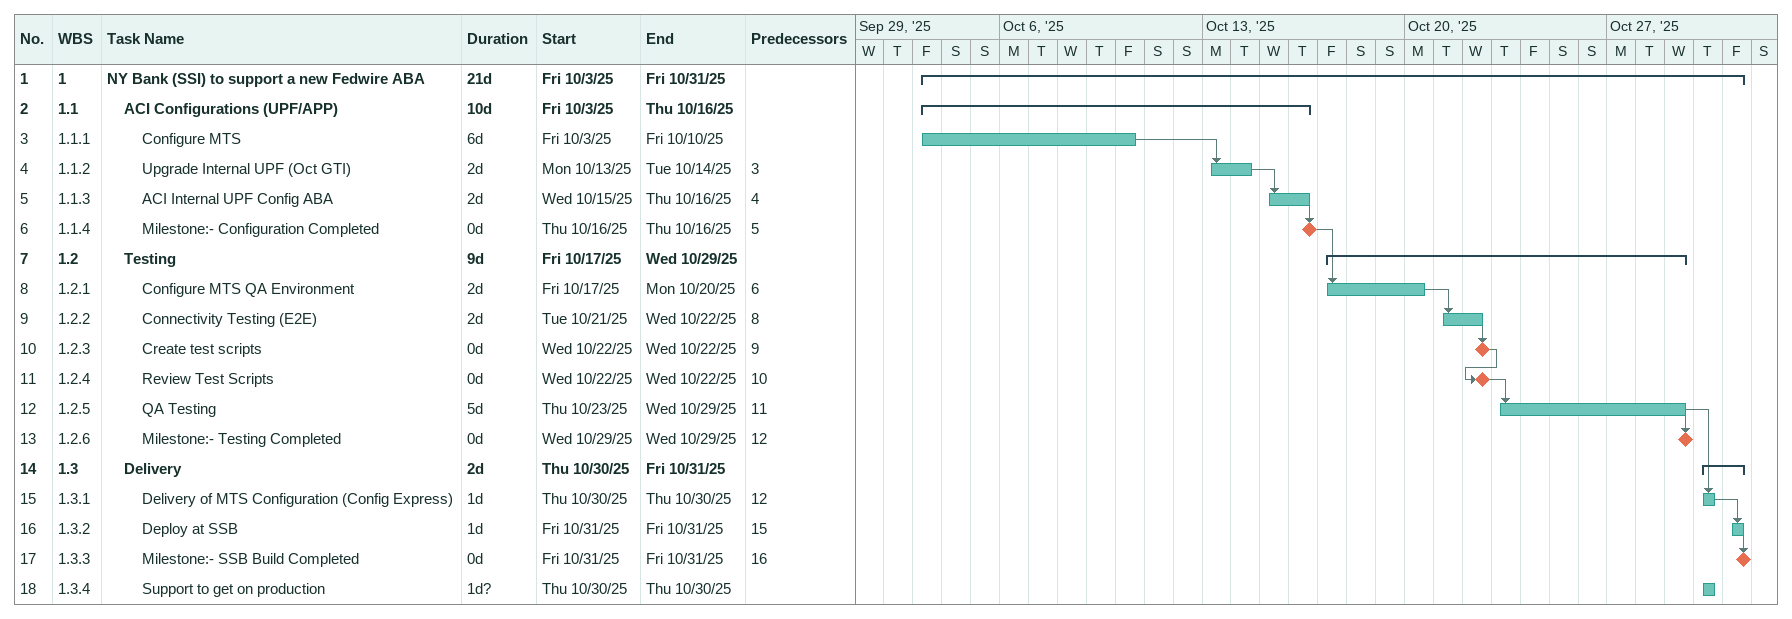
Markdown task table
| ID | WBS | Task | Duration | Start | Finish | Predecessors |
|---|---|---|---|---|---|---|
| 1 | 1 | **NY Bank (SSI) to support a new Fedwire ABA** | 21d | 2025-10-03 | 2025-10-31 |  |
| 2 | 1.1 | **ACI Configurations (UPF/APP)** | 10d | 2025-10-03 | 2025-10-16 |  |
| 3 | 1.1.1 | Configure MTS | 6d | 2025-10-03 | 2025-10-10 |  |
| 4 | 1.1.2 | Upgrade Internal UPF (Oct GTI) | 2d | 2025-10-13 | 2025-10-14 | 3 |
| 5 | 1.1.3 | ACI Internal UPF Config ABA | 2d | 2025-10-15 | 2025-10-16 | 4 |
| 6 | 1.1.4 | Milestone:- Configuration Completed | 0d | 2025-10-16 | 2025-10-16 | 5 |
| 7 | 1.2 | **Testing** | 9d | 2025-10-17 | 2025-10-29 |  |
| 8 | 1.2.1 | Configure MTS QA Environment | 2d | 2025-10-17 | 2025-10-20 | 6 |
| 9 | 1.2.2 | Connectivity Testing (E2E) | 2d | 2025-10-21 | 2025-10-22 | 8 |
| 10 | 1.2.3 | Create test scripts | 0d | 2025-10-22 | 2025-10-22 | 9 |
| 11 | 1.2.4 | Review Test Scripts | 0d | 2025-10-22 | 2025-10-22 | 10 |
| 12 | 1.2.5 | QA Testing | 5d | 2025-10-23 | 2025-10-29 | 11 |
| 13 | 1.2.6 | Milestone:- Testing Completed | 0d | 2025-10-29 | 2025-10-29 | 12 |
| 14 | 1.3 | **Delivery** | 2d | 2025-10-30 | 2025-10-31 |  |
| 15 | 1.3.1 | Delivery of MTS Configuration (Config Express) | 1d | 2025-10-30 | 2025-10-30 | 12 |
| 16 | 1.3.2 | Deploy at SSB | 1d | 2025-10-31 | 2025-10-31 | 15 |
| 17 | 1.3.3 | Milestone:- SSB Build Completed | 0d | 2025-10-31 | 2025-10-31 | 16 |
| 18 | 1.3.4 | Support to get on production | 1d? | 2025-10-30 | 2025-10-30 |  |
